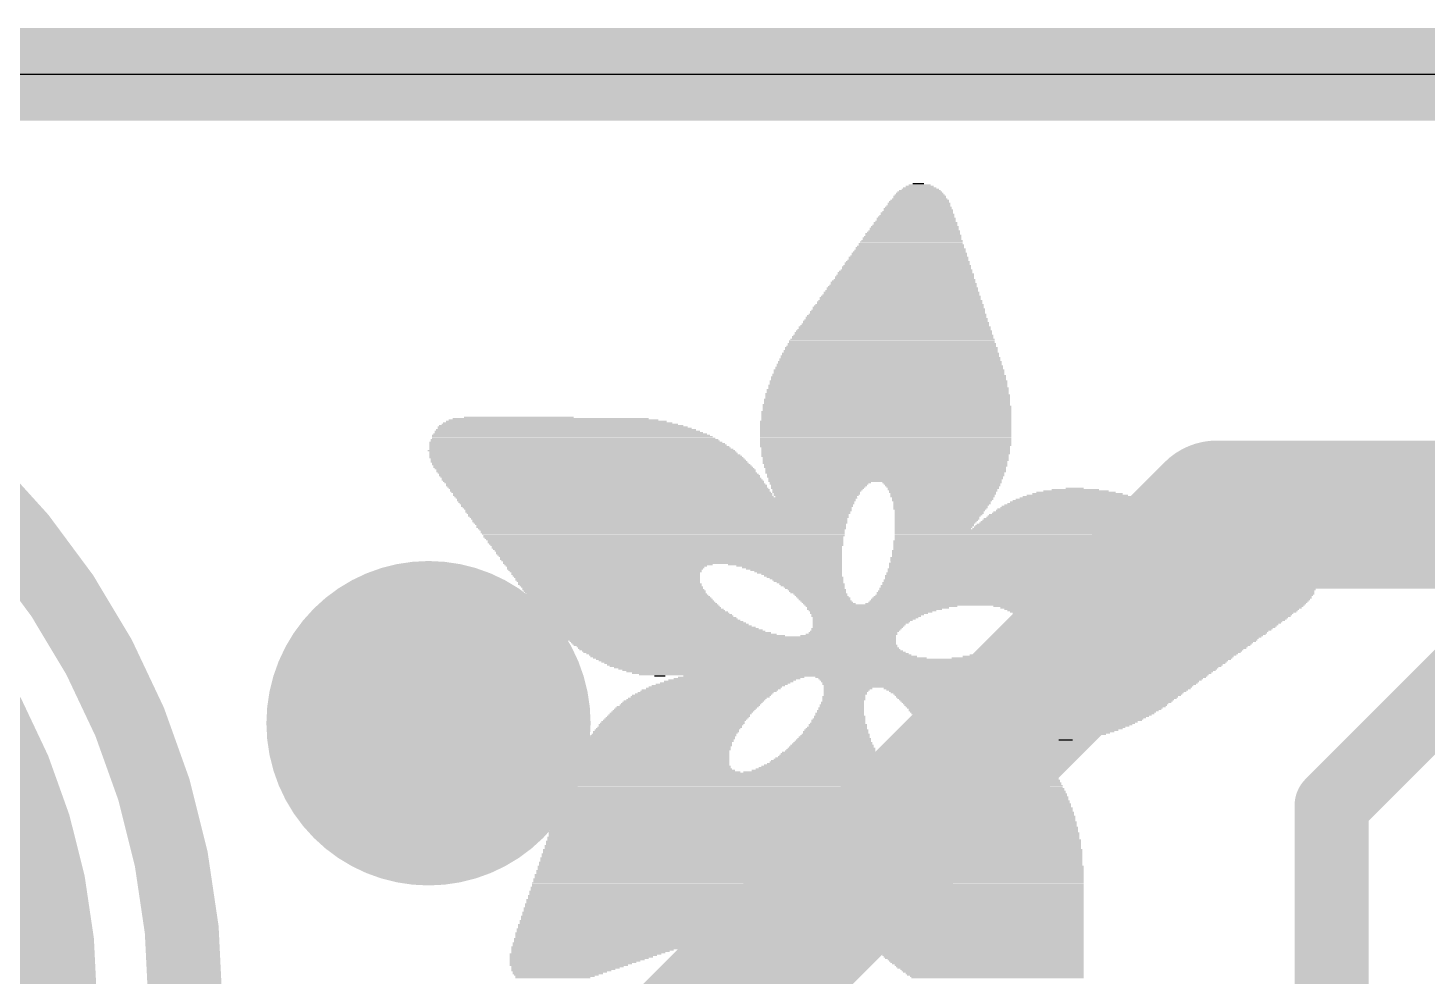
# Model space of a CAD drawing. Extents: x -0.1 to 25.5, y -0.1 to 17.9.
# Drawn here: x 4.109 to 7.948, y 15.307 to 17.907 of the extents above; entities that cross this region are included whole.
import ezdxf

# ---------------------------------------------------------------- set-up
doc = ezdxf.new("R2010")
doc.units = 0
for name, color, linetype in [('1', 12, 'CONTINUOUS'), ('16', 5, 'CONTINUOUS'), ('17', 110, 'CONTINUOUS'), ('18', 110, 'CONTINUOUS'), ('20', 53, 'CONTINUOUS'), ('21', 40, 'CONTINUOUS')]:
    doc.layers.add(name, color=color, linetype=linetype)

# ---------------------------------------------------------------- blocks, each defined once
blk = doc.blocks.new('ROUNDP')
at = {"const_width": 0.5}
blk.add_lwpolyline([(0, -0.25, 1), (0, 0.25, 1), (0, -0.25)], format="xyb", dxfattribs=at)
blk = doc.blocks.new('RECT')
blk.add_solid([(-0.5, -0.5), (0.5, -0.5), (-0.5, 0.5), (0.5, 0.5)])
blk = doc.blocks.new('ROUNDV')
at = {"const_width": 0.5}
blk.add_lwpolyline([(0, -0.25, 1), (0, 0.25, 1), (0, -0.25)], format="xyb", dxfattribs=at)

msp = doc.modelspace()

# ---------------------------------------------------------------- linework, layer by layer
at = {"layer": '1'}
for points, const_width in [([(0, 17.78), (25.4, 17.78)], 0.254), ([(7.6835, 15.777), (8.7976, 16.891)], 0.2032), ([(7.6835, 14.4145), (7.6835, 15.777)], 0.2032)]:
    msp.add_lwpolyline(points, dxfattribs=dict(at, const_width=const_width))
at = {"layer": '1', "const_width": 0.1016}
for points in [[(7.7343, 15.777, 1), (7.6327, 15.777)], [(7.6476, 15.8129, 1), (7.7194, 15.741)]]:
    msp.add_lwpolyline(points, format="xyb", dxfattribs=at)
at = {"layer": '16'}
for points, const_width in [([(0, 17.78), (25.4, 17.78)], 0.254), ([(5.588, 14.7924), (7.3691, 16.5735)], 0.4064), ([(7.3691, 16.5735), (17.0636, 16.5735)], 0.4064)]:
    msp.add_lwpolyline(points, dxfattribs=dict(at, const_width=const_width))
at = {"layer": '16', "const_width": 0.2032}
for points in [[(7.3691, 16.6751, 1), (7.3691, 16.4719)], [(7.441, 16.5017, 1), (7.2973, 16.6453)]]:
    msp.add_lwpolyline(points, format="xyb", dxfattribs=at)
at = {"layer": '20'}
msp.add_line((22.86, 17.78), (2.54, 17.78), dxfattribs=at)
at = {"layer": '21', "const_width": 0.2032}
msp.add_lwpolyline([(2.54, 13.24, 1), (2.54, 17.24, 1), (2.54, 13.24)], format="xyb", dxfattribs=at)

# ---------------------------------------------------------------- block references
at = {"layer": '17', "xscale": 3.516, "yscale": 3.516}
msp.add_blockref('ROUNDP', (2.54, 15.24), dxfattribs=at)
msp.add_blockref('ROUNDP', (2.54, 15.24), dxfattribs=at)
at = {"layer": '18', "xscale": 0.889, "yscale": 0.889}
msp.add_blockref('ROUNDV', (5.207, 16.002), dxfattribs=at)
msp.add_blockref('ROUNDV', (5.207, 16.002), dxfattribs=at)
at = {"layer": '21'}
for p, xscale, yscale in [((6.5539, 17.4688), 0.0915, 0.0039), ((6.5538, 17.4727), 0.0762, 0.0038), ((6.5539, 17.4765), 0.0609, 0.0038), ((6.5501, 17.4803), 0.0305, 0.0038), ((6.552, 17.4269), 0.1715, 0.0038), ((6.5519, 17.4307), 0.1638, 0.0039), ((6.5538, 17.4346), 0.16, 0.0038), ((6.5538, 17.4384), 0.1524, 0.0038), ((6.5538, 17.446), 0.1448, 0.0038), ((6.5538, 17.4422), 0.1448, 0.0038), ((6.5539, 17.4498), 0.1371, 0.0038), ((6.5539, 17.4536), 0.1295, 0.0038), ((6.5539, 17.4574), 0.1219, 0.0038), ((6.5539, 17.4612), 0.1143, 0.0038), ((6.5558, 17.465), 0.1029, 0.0038), ((6.5443, 17.3888), 0.2096, 0.0038), ((6.5462, 17.3926), 0.2058, 0.0039), ((6.5463, 17.4003), 0.1981, 0.0038), ((6.5482, 17.3965), 0.2019, 0.0038), ((6.5482, 17.4041), 0.1943, 0.0038), ((6.5482, 17.4117), 0.1867, 0.0038), ((6.5501, 17.4079), 0.1905, 0.0038), ((6.5501, 17.4155), 0.1829, 0.0038), ((6.5501, 17.4193), 0.1753, 0.0038), ((6.552, 17.4231), 0.1715, 0.0038), ((6.5386, 17.3507), 0.2514, 0.0038), ((6.5386, 17.3584), 0.2438, 0.0038), ((6.5386, 17.3545), 0.2438, 0.0039), ((6.5405, 17.3622), 0.24, 0.0038), ((6.5405, 17.366), 0.2324, 0.0038), ((6.5424, 17.3736), 0.2286, 0.0038), ((6.5424, 17.3698), 0.2286, 0.0038), ((6.5424, 17.3774), 0.221, 0.0038), ((6.5443, 17.385), 0.2172, 0.0038), ((6.5443, 17.3812), 0.2172, 0.0038), ((6.5291, 17.3164), 0.2857, 0.0039), ((6.531, 17.3126), 0.2896, 0.0038), ((6.531, 17.3203), 0.2819, 0.0038), ((6.5329, 17.3241), 0.2781, 0.0038), ((6.5329, 17.3317), 0.2705, 0.0038), ((6.5329, 17.3279), 0.2705, 0.0038), ((6.5348, 17.3355), 0.2667, 0.0038), ((6.5348, 17.3431), 0.2591, 0.0038), ((6.5367, 17.3393), 0.2629, 0.0038), ((6.5367, 17.3469), 0.2552, 0.0038), ((6.5234, 17.2783), 0.3277, 0.0039), ((6.5234, 17.2745), 0.3277, 0.0038), ((6.5234, 17.2822), 0.3201, 0.0038), ((6.5253, 17.2898), 0.3163, 0.0038), ((6.5253, 17.286), 0.3163, 0.0038), ((6.5253, 17.2936), 0.3086, 0.0038), ((6.5272, 17.2974), 0.3048, 0.0038), ((6.5272, 17.305), 0.2972, 0.0038), ((6.5291, 17.3012), 0.301, 0.0038), ((6.5291, 17.3088), 0.2934, 0.0038), ((6.5138, 17.2364), 0.3696, 0.0038), ((6.5158, 17.2402), 0.3657, 0.0039), ((6.5177, 17.2441), 0.3619, 0.0038), ((6.5177, 17.2517), 0.3543, 0.0038), ((6.5177, 17.2479), 0.3543, 0.0038), ((6.5196, 17.2555), 0.3505, 0.0038), ((6.5196, 17.2631), 0.3429, 0.0038), ((6.5196, 17.2593), 0.3429, 0.0038), ((6.5215, 17.2669), 0.3391, 0.0038), ((6.5215, 17.2707), 0.3315, 0.0038), ((6.5062, 17.1983), 0.4076, 0.0038), ((6.5081, 17.2021), 0.4038, 0.0039), ((6.5081, 17.2098), 0.3962, 0.0038), ((6.51, 17.206), 0.4, 0.0038), ((6.51, 17.2136), 0.3924, 0.0038), ((6.5119, 17.2174), 0.3886, 0.0038), ((6.5119, 17.225), 0.381, 0.0038), ((6.5119, 17.2212), 0.381, 0.0038), ((6.5138, 17.2288), 0.3772, 0.0038), ((6.5157, 17.2326), 0.3734, 0.0038), ((6.5005, 17.1602), 0.4496, 0.0038), ((6.5005, 17.1679), 0.442, 0.0038), ((6.5005, 17.164), 0.442, 0.0039), ((6.5024, 17.1717), 0.4382, 0.0038), ((6.5024, 17.1755), 0.4306, 0.0038), ((6.5043, 17.1831), 0.4268, 0.0038), ((6.5043, 17.1793), 0.4268, 0.0038), ((6.5044, 17.1869), 0.4191, 0.0038), ((6.5063, 17.1945), 0.4153, 0.0038), ((6.5063, 17.1907), 0.4153, 0.0038), ((6.4929, 17.1221), 0.4877, 0.0038), ((6.4929, 17.1298), 0.4801, 0.0038), ((6.4929, 17.1259), 0.4801, 0.0039), ((6.4948, 17.1336), 0.4762, 0.0038), ((6.4948, 17.1412), 0.4686, 0.0038), ((6.4967, 17.1374), 0.4724, 0.0038), ((6.4967, 17.145), 0.4648, 0.0038), ((6.4986, 17.1488), 0.461, 0.0038), ((6.4986, 17.1564), 0.4534, 0.0038), ((6.4986, 17.1526), 0.4534, 0.0038), ((6.4853, 17.0878), 0.5257, 0.0039), ((6.4853, 17.084), 0.5257, 0.0038), ((6.4853, 17.0917), 0.5181, 0.0038), ((6.4872, 17.0955), 0.5143, 0.0038), ((6.4872, 17.1031), 0.5067, 0.0038), ((6.4891, 17.0993), 0.5105, 0.0038), ((6.4891, 17.1069), 0.5029, 0.0038), ((6.4891, 17.1145), 0.4953, 0.0038), ((6.491, 17.1107), 0.4991, 0.0038), ((6.491, 17.1183), 0.4915, 0.0038), ((6.4777, 17.0497), 0.5639, 0.0039), ((6.4777, 17.0459), 0.5639, 0.0038), ((6.4796, 17.0536), 0.5601, 0.0038), ((6.4796, 17.0612), 0.5525, 0.0038), ((6.4796, 17.0574), 0.5525, 0.0038), ((6.4815, 17.065), 0.5487, 0.0038), ((6.4815, 17.0726), 0.5411, 0.0038), ((6.4815, 17.0688), 0.5411, 0.0038), ((6.4834, 17.0764), 0.5373, 0.0038), ((6.4834, 17.0802), 0.5295, 0.0038), ((6.4719, 17.0078), 0.5982, 0.0038), ((6.4738, 17.0155), 0.5944, 0.0038), ((6.4738, 17.0116), 0.5944, 0.0039), ((6.4739, 17.0231), 0.5867, 0.0038), ((6.4739, 17.0193), 0.5867, 0.0038), ((6.4758, 17.0307), 0.5829, 0.0038), ((6.4758, 17.0269), 0.5829, 0.0038), ((6.4758, 17.0345), 0.5753, 0.0038), ((6.4777, 17.0421), 0.5715, 0.0038), ((6.4777, 17.0383), 0.5715, 0.0038), ((6.47, 16.9697), 0.6324, 0.0038), ((6.47, 16.9774), 0.6248, 0.0038), ((6.47, 16.9735), 0.6248, 0.0039), ((6.47, 16.985), 0.6172, 0.0038), ((6.4719, 16.9812), 0.621, 0.0038), ((6.4719, 16.9926), 0.6134, 0.0038), ((6.4719, 16.9888), 0.6134, 0.0038), ((6.4719, 17.0002), 0.6058, 0.0038), ((6.4719, 16.9964), 0.6058, 0.0038), ((6.4738, 17.004), 0.602, 0.0038), ((6.4662, 16.9278), 0.6554, 0.0038), ((6.4682, 16.9393), 0.6515, 0.0038), ((6.4682, 16.9354), 0.6515, 0.0039), ((6.4682, 16.9316), 0.6515, 0.0038), ((6.4682, 16.9507), 0.6439, 0.0038), ((6.4682, 16.9469), 0.6439, 0.0038), ((6.4682, 16.9431), 0.6439, 0.0038), ((6.4681, 16.9583), 0.6362, 0.0038), ((6.4701, 16.9545), 0.6401, 0.0038), ((6.47, 16.9659), 0.6324, 0.0038), ((6.47, 16.9621), 0.6324, 0.0038), ((6.4643, 16.8897), 0.6744, 0.0038), ((6.4643, 16.905), 0.6668, 0.0038), ((6.4662, 16.9012), 0.6706, 0.0038), ((6.4662, 16.8973), 0.6706, 0.0039), ((6.4662, 16.8935), 0.6706, 0.0038), ((6.4662, 16.9164), 0.663, 0.0038), ((6.4662, 16.9126), 0.663, 0.0038), ((6.4662, 16.9088), 0.663, 0.0038), ((6.4662, 16.924), 0.6554, 0.0038), ((6.4681, 16.9202), 0.6592, 0.0038), ((6.4624, 16.8554), 0.6858, 0.0038), ((6.4624, 16.8516), 0.6858, 0.0038), ((6.4624, 16.8745), 0.6782, 0.0038), ((6.4643, 16.8707), 0.682, 0.0038), ((6.4643, 16.8669), 0.682, 0.0038), ((6.4643, 16.8631), 0.682, 0.0038), ((6.4643, 16.8592), 0.682, 0.0039), ((6.4643, 16.8859), 0.6744, 0.0038), ((6.4643, 16.8821), 0.6744, 0.0038), ((6.4643, 16.8783), 0.6744, 0.0038), ((5.5747, 16.8135), 0.6858, 0.0038), ((5.5709, 16.8173), 0.6705, 0.0038), ((5.5671, 16.8211), 0.6477, 0.0039), ((5.5614, 16.825), 0.6287, 0.0038), ((5.5575, 16.8288), 0.6058, 0.0038), ((5.5499, 16.8326), 0.5754, 0.0038), ((5.5423, 16.8364), 0.5372, 0.0038), ((5.4546, 16.8402), 0.3009, 0.0038), ((6.4605, 16.8288), 0.6896, 0.0038), ((6.4605, 16.825), 0.6896, 0.0038), ((6.4605, 16.8211), 0.6896, 0.0039), ((6.4605, 16.8173), 0.6896, 0.0038), ((6.4605, 16.8135), 0.6896, 0.0038), ((6.4624, 16.8478), 0.6858, 0.0038), ((6.4624, 16.844), 0.6858, 0.0038), ((6.4624, 16.8402), 0.6858, 0.0038), ((6.4624, 16.8364), 0.6858, 0.0038), ((6.4624, 16.8326), 0.6858, 0.0038), ((5.6071, 16.7792), 0.7887, 0.0038), ((5.609, 16.7754), 0.7925, 0.0038), ((5.5975, 16.7907), 0.762, 0.0038), ((5.6013, 16.7869), 0.7696, 0.0038), ((5.6052, 16.783), 0.7773, 0.0039), ((5.5956, 16.7945), 0.7506, 0.0038), ((5.588, 16.8021), 0.7278, 0.0038), ((5.5918, 16.7983), 0.7354, 0.0038), ((5.5842, 16.8059), 0.7124, 0.0038), ((5.5804, 16.8097), 0.6972, 0.0038), ((6.4605, 16.8097), 0.6896, 0.0038), ((6.4605, 16.8059), 0.6896, 0.0038), ((6.4605, 16.8021), 0.6896, 0.0038), ((6.4605, 16.7983), 0.6896, 0.0038), ((6.4605, 16.7945), 0.6896, 0.0038), ((6.4605, 16.7907), 0.6896, 0.0038), ((6.4605, 16.7869), 0.6896, 0.0038), ((6.4605, 16.783), 0.6896, 0.0039), ((6.4605, 16.7792), 0.6896, 0.0038), ((6.4605, 16.7754), 0.6896, 0.0038), ((5.6261, 16.7488), 0.842, 0.0038), ((5.6109, 16.7716), 0.8039, 0.0038), ((5.6147, 16.7678), 0.8115, 0.0038), ((5.6166, 16.764), 0.8153, 0.0038), ((5.6204, 16.7602), 0.823, 0.0038), ((5.6223, 16.7564), 0.8268, 0.0038), ((5.6261, 16.7526), 0.8344, 0.0038), ((5.6299, 16.7449), 0.842, 0.0039), ((5.6318, 16.7411), 0.8458, 0.0038), ((5.6356, 16.7373), 0.8534, 0.0038), ((6.4605, 16.7716), 0.6896, 0.0038), ((6.4605, 16.7678), 0.6896, 0.0038), ((6.4605, 16.764), 0.6896, 0.0038), ((6.4586, 16.7602), 0.6858, 0.0038), ((6.4605, 16.7564), 0.682, 0.0038), ((6.4605, 16.7526), 0.682, 0.0038), ((6.4605, 16.7488), 0.682, 0.0038), ((6.4605, 16.7449), 0.682, 0.0039), ((6.4605, 16.7411), 0.682, 0.0038), ((6.4586, 16.7373), 0.6782, 0.0038), ((5.6376, 16.7335), 0.8573, 0.0038), ((5.6395, 16.7297), 0.8611, 0.0038), ((5.6433, 16.7259), 0.8611, 0.0038), ((5.6452, 16.7221), 0.8649, 0.0038), ((5.6471, 16.7183), 0.8687, 0.0038), ((5.6509, 16.7145), 0.8687, 0.0038), ((5.6528, 16.7107), 0.8725, 0.0038), ((5.6566, 16.7068), 0.8725, 0.0039), ((5.6585, 16.703), 0.8763, 0.0038), ((5.6623, 16.6992), 0.8763, 0.0038), ((6.4586, 16.7335), 0.6782, 0.0038), ((6.4605, 16.7297), 0.6744, 0.0038), ((6.4605, 16.7259), 0.6744, 0.0038), ((6.4605, 16.7221), 0.6744, 0.0038), ((6.4586, 16.7183), 0.6706, 0.0038), ((6.4586, 16.7145), 0.6706, 0.0038), ((6.4605, 16.7107), 0.6668, 0.0038), ((6.4605, 16.7068), 0.6668, 0.0039), ((6.4586, 16.703), 0.663, 0.0038), ((6.4605, 16.6992), 0.6592, 0.0038), ((5.6662, 16.6954), 0.8763, 0.0038), ((5.6662, 16.6916), 0.8763, 0.0038), ((5.67, 16.6878), 0.8763, 0.0038), ((5.6738, 16.684), 0.8763, 0.0038), ((5.6757, 16.6802), 0.8801, 0.0038), ((5.6776, 16.6764), 0.8763, 0.0038), ((5.6814, 16.6726), 0.8763, 0.0038), ((5.6833, 16.6687), 0.8801, 0.0039), ((5.6871, 16.6649), 0.8801, 0.0038), ((5.689, 16.6611), 0.8763, 0.0038), ((6.4605, 16.6954), 0.6592, 0.0038), ((6.4605, 16.6916), 0.6592, 0.0038), ((6.4586, 16.6878), 0.6553, 0.0038), ((6.4605, 16.684), 0.6515, 0.0038), ((6.4605, 16.6802), 0.6515, 0.0038), ((6.4586, 16.6764), 0.6477, 0.0038), ((6.4605, 16.6726), 0.6439, 0.0038), ((6.4586, 16.6687), 0.6401, 0.0039), ((6.4586, 16.6649), 0.6401, 0.0038), ((6.2815, 16.6611), 0.2781, 0.0038), ((6.6148, 16.6611), 0.3276, 0.0038), ((5.6928, 16.6573), 0.8763, 0.0038), ((5.6947, 16.6535), 0.8801, 0.0038), ((5.6966, 16.6497), 0.8763, 0.0038), ((5.7004, 16.6459), 0.8763, 0.0038), ((5.7043, 16.6421), 0.8763, 0.0038), ((5.7043, 16.6383), 0.8763, 0.0038), ((5.7081, 16.6345), 0.8763, 0.0038), ((5.7119, 16.6306), 0.8763, 0.0039), ((5.7119, 16.6268), 0.8763, 0.0038), ((5.7157, 16.623), 0.8763, 0.0038), ((6.2777, 16.6573), 0.2705, 0.0038), ((6.2757, 16.6497), 0.259, 0.0038), ((6.2738, 16.6459), 0.2552, 0.0038), ((6.2777, 16.6535), 0.2629, 0.0038), ((6.2738, 16.6421), 0.2476, 0.0038), ((6.2719, 16.6383), 0.2438, 0.0038), ((6.27, 16.6345), 0.24, 0.0038), ((6.2719, 16.6306), 0.2362, 0.0039), ((6.27, 16.6268), 0.2324, 0.0038), ((6.27, 16.623), 0.2248, 0.0038), ((6.6148, 16.6573), 0.32, 0.0038), ((6.6167, 16.6535), 0.3162, 0.0038), ((6.6167, 16.6497), 0.3086, 0.0038), ((6.6186, 16.6459), 0.3048, 0.0038), ((6.6167, 16.6421), 0.301, 0.0038), ((6.6186, 16.6383), 0.2972, 0.0038), ((6.6167, 16.6345), 0.2934, 0.0038), ((6.6186, 16.6306), 0.2896, 0.0039), ((6.6167, 16.6268), 0.2858, 0.0038), ((6.6167, 16.623), 0.2858, 0.0038), ((6.9863, 16.623), 0.301, 0.0038), ((6.9863, 16.6268), 0.2781, 0.0038), ((6.9863, 16.6306), 0.2477, 0.0039), ((6.9825, 16.6345), 0.2171, 0.0038), ((6.9825, 16.6383), 0.1791, 0.0038), ((6.9806, 16.6421), 0.1295, 0.0038), ((6.9787, 16.6459), 0.0495, 0.0038), ((5.8319, 16.6192), 1.1011, 0.0038), ((5.8319, 16.6154), 1.0935, 0.0038), ((5.8319, 16.6116), 1.0935, 0.0038), ((5.8319, 16.6078), 1.0859, 0.0038), ((5.8338, 16.604), 1.0821, 0.0038), ((5.8338, 16.6002), 1.0745, 0.0038), ((5.8338, 16.5964), 1.0745, 0.0038), ((5.8337, 16.5925), 1.0668, 0.0039), ((5.8357, 16.5887), 1.0629, 0.0038), ((5.8376, 16.5849), 1.0591, 0.0038), ((6.6167, 16.6192), 0.2782, 0.0038), ((6.6167, 16.6154), 0.2782, 0.0038), ((6.6148, 16.6116), 0.2744, 0.0038), ((6.6147, 16.6078), 0.2667, 0.0038), ((6.6147, 16.604), 0.2667, 0.0038), ((6.6128, 16.6002), 0.2629, 0.0038), ((6.6109, 16.5964), 0.2591, 0.0038), ((6.6109, 16.5925), 0.2591, 0.0039), ((6.6091, 16.5887), 0.2553, 0.0038), ((6.6091, 16.5849), 0.2476, 0.0038), ((7.0091, 16.5849), 0.4915, 0.0038), ((7.0053, 16.5887), 0.4762, 0.0038), ((7.0034, 16.5925), 0.4572, 0.0039), ((6.9996, 16.5964), 0.442, 0.0038), ((6.9977, 16.6002), 0.423, 0.0038), ((6.9958, 16.604), 0.4038, 0.0038), ((6.9939, 16.6078), 0.3848, 0.0038), ((6.9901, 16.6116), 0.362, 0.0038), ((6.9882, 16.6154), 0.3429, 0.0038), ((6.9882, 16.6192), 0.32, 0.0038), ((5.8357, 16.5811), 1.0553, 0.0038), ((5.8376, 16.5773), 1.0515, 0.0038), ((5.8376, 16.5735), 1.0439, 0.0038), ((5.8376, 16.5697), 1.0439, 0.0038), ((5.8395, 16.5659), 1.0401, 0.0038), ((5.8395, 16.5621), 1.0325, 0.0038), ((5.8414, 16.5583), 1.0287, 0.0038), ((5.8414, 16.5544), 1.0287, 0.0039), ((5.8433, 16.5506), 1.0249, 0.0038), ((5.8433, 16.5468), 1.0173, 0.0038), ((6.6072, 16.5811), 0.2438, 0.0038), ((6.6072, 16.5773), 0.2438, 0.0038), ((6.6053, 16.5735), 0.24, 0.0038), ((6.6034, 16.5697), 0.2362, 0.0038), ((6.6015, 16.5659), 0.2324, 0.0038), ((6.6015, 16.5621), 0.2324, 0.0038), ((6.5996, 16.5583), 0.2286, 0.0038), ((6.5977, 16.5544), 0.2247, 0.0039), ((6.5958, 16.5506), 0.2209, 0.0038), ((6.5939, 16.5468), 0.2171, 0.0038), ((7.0434, 16.5468), 0.6668, 0.0038), ((7.0415, 16.5506), 0.6477, 0.0038), ((7.0358, 16.5544), 0.6286, 0.0039), ((7.032, 16.5583), 0.6134, 0.0038), ((7.0282, 16.5621), 0.5982, 0.0038), ((7.0263, 16.5659), 0.5791, 0.0038), ((7.0225, 16.5697), 0.5639, 0.0038), ((7.0187, 16.5735), 0.5487, 0.0038), ((7.0168, 16.5773), 0.5295, 0.0038), ((7.0111, 16.5811), 0.5105, 0.0038), ((5.8452, 16.543), 1.0135, 0.0038), ((5.8452, 16.5392), 1.0135, 0.0038), ((5.8471, 16.5354), 1.0096, 0.0038), ((5.8471, 16.5316), 1.002, 0.0038), ((5.849, 16.5278), 0.9982, 0.0038), ((5.849, 16.524), 0.9982, 0.0038), ((5.8509, 16.5202), 0.9944, 0.0038), ((5.8528, 16.5163), 0.9906, 0.0039), ((5.8509, 16.5125), 0.9868, 0.0038), ((5.8528, 16.5087), 0.983, 0.0038), ((6.9672, 16.524), 0.9639, 0.0038), ((6.9729, 16.5202), 0.9753, 0.0038), ((6.5939, 16.543), 0.2171, 0.0038), ((6.592, 16.5392), 0.2133, 0.0038), ((6.5901, 16.5354), 0.2095, 0.0038), ((6.9539, 16.5316), 0.9372, 0.0038), ((6.9596, 16.5278), 0.9486, 0.0038), ((6.9787, 16.5163), 0.9867, 0.0039), ((6.9844, 16.5125), 0.9982, 0.0038), ((6.9901, 16.5087), 1.0096, 0.0038), ((7.0549, 16.5354), 0.7125, 0.0038), ((7.0511, 16.5392), 0.6973, 0.0038), ((7.0472, 16.543), 0.682, 0.0038), ((5.8547, 16.5049), 0.9792, 0.0038), ((5.8566, 16.5011), 0.9754, 0.0038), ((5.8566, 16.4973), 0.9754, 0.0038), ((5.8585, 16.4935), 0.9716, 0.0038), ((5.8604, 16.4897), 0.9678, 0.0038), ((5.8605, 16.4859), 0.9601, 0.0038), ((5.8605, 16.4821), 0.9601, 0.0038), ((5.8624, 16.4782), 0.9563, 0.0039), ((5.8643, 16.4744), 0.9525, 0.0038), ((5.8662, 16.4706), 0.9487, 0.0038), ((7.0358, 16.4744), 1.1164, 0.0038), ((7.0396, 16.4706), 1.124, 0.0038), ((6.9996, 16.5011), 1.0364, 0.0038), ((7.0053, 16.4973), 1.0478, 0.0038), ((7.0129, 16.4935), 1.063, 0.0038), ((7.0187, 16.4897), 1.0745, 0.0038), ((7.0244, 16.4859), 1.0859, 0.0038), ((7.0282, 16.4821), 1.0935, 0.0038), ((7.0339, 16.4782), 1.1049, 0.0039), ((6.9958, 16.5049), 1.021, 0.0038), ((5.8662, 16.4668), 0.9487, 0.0038), ((5.8681, 16.463), 0.9449, 0.0038), ((5.87, 16.4592), 0.9411, 0.0038), ((5.8719, 16.4554), 0.9373, 0.0038), ((5.8719, 16.4516), 0.9373, 0.0038), ((5.8738, 16.4478), 0.9335, 0.0038), ((5.8757, 16.444), 0.9297, 0.0038), ((5.8757, 16.4401), 0.9297, 0.0039), ((5.7004, 16.4363), 0.5715, 0.0038), ((5.6947, 16.4325), 0.5524, 0.0038), ((5.6928, 16.4287), 0.541, 0.0038), ((6.1843, 16.4363), 0.3124, 0.0038), ((6.1957, 16.4325), 0.2896, 0.0038), ((6.2034, 16.4287), 0.2743, 0.0038), ((7.0511, 16.4401), 1.1621, 0.0039), ((7.0511, 16.4363), 1.1621, 0.0038), ((7.053, 16.4325), 1.1659, 0.0038), ((7.053, 16.4287), 1.1659, 0.0038), ((7.0472, 16.4554), 1.1468, 0.0038), ((7.0491, 16.4516), 1.1506, 0.0038), ((7.0491, 16.4478), 1.1506, 0.0038), ((7.0511, 16.444), 1.1545, 0.0038), ((7.0415, 16.4668), 1.1278, 0.0038), ((7.0453, 16.463), 1.1354, 0.0038), ((7.0472, 16.4592), 1.1392, 0.0038), ((5.6909, 16.4249), 0.5372, 0.0038), ((5.6909, 16.4211), 0.5296, 0.0038), ((5.6928, 16.4173), 0.5258, 0.0038), ((5.6928, 16.4135), 0.5182, 0.0038), ((5.6928, 16.4097), 0.5182, 0.0038), ((5.6947, 16.4059), 0.5144, 0.0038), ((5.6966, 16.402), 0.5106, 0.0039), ((5.6985, 16.3982), 0.5068, 0.0038), ((5.6985, 16.3944), 0.5068, 0.0038), ((5.7004, 16.3906), 0.503, 0.0038), ((6.2091, 16.4249), 0.2629, 0.0038), ((6.2148, 16.4211), 0.2515, 0.0038), ((6.2205, 16.4173), 0.2401, 0.0038), ((6.2243, 16.4135), 0.2324, 0.0038), ((6.23, 16.4097), 0.221, 0.0038), ((6.2338, 16.4059), 0.2134, 0.0038), ((6.2395, 16.402), 0.2096, 0.0039), ((6.2434, 16.3982), 0.2019, 0.0038), ((6.2472, 16.3944), 0.1943, 0.0038), ((6.2491, 16.3906), 0.1905, 0.0038), ((7.0492, 16.3944), 1.1887, 0.0038), ((7.0492, 16.3906), 1.1887, 0.0038), ((7.0492, 16.4059), 1.1811, 0.0038), ((7.0492, 16.402), 1.1811, 0.0039), ((7.0511, 16.3982), 1.1849, 0.0038), ((7.0511, 16.4135), 1.1773, 0.0038), ((7.0511, 16.4097), 1.1773, 0.0038), ((7.0511, 16.4249), 1.1697, 0.0038), ((7.053, 16.4211), 1.1735, 0.0038), ((7.053, 16.4173), 1.1735, 0.0038), ((5.7023, 16.3868), 0.4992, 0.0038), ((5.7042, 16.383), 0.503, 0.0038), ((5.7062, 16.3792), 0.4991, 0.0038), ((5.71, 16.3754), 0.4991, 0.0038), ((5.7119, 16.3716), 0.4953, 0.0038), ((5.7138, 16.3678), 0.4991, 0.0038), ((5.7176, 16.3639), 0.4991, 0.0039), ((5.7195, 16.3601), 0.4953, 0.0038), ((5.7233, 16.3563), 0.4953, 0.0038), ((5.7252, 16.3525), 0.4991, 0.0038), ((6.2529, 16.3868), 0.1829, 0.0038), ((6.2586, 16.383), 0.1791, 0.0038), ((6.2605, 16.3792), 0.1753, 0.0038), ((6.2643, 16.3754), 0.1676, 0.0038), ((6.2662, 16.3716), 0.1638, 0.0038), ((6.2719, 16.3678), 0.16, 0.0038), ((6.2738, 16.3639), 0.1562, 0.0039), ((6.2757, 16.3601), 0.1524, 0.0038), ((6.2814, 16.3563), 0.1486, 0.0038), ((6.2833, 16.3525), 0.1448, 0.0038), ((7.032, 16.3525), 1.2002, 0.0038), ((7.0358, 16.3601), 1.2002, 0.0038), ((7.0358, 16.3563), 1.2002, 0.0038), ((7.0377, 16.3639), 1.1964, 0.0039), ((7.0415, 16.3716), 1.1964, 0.0038), ((7.0415, 16.3678), 1.1964, 0.0038), ((7.0434, 16.3792), 1.1925, 0.0038), ((7.0434, 16.3754), 1.1925, 0.0038), ((7.0473, 16.3868), 1.1925, 0.0038), ((7.0473, 16.383), 1.1925, 0.0038), ((5.729, 16.3487), 0.4991, 0.0038), ((5.7328, 16.3449), 0.4991, 0.0038), ((5.7366, 16.3411), 0.4991, 0.0038), ((5.7385, 16.3373), 0.503, 0.0038), ((5.7423, 16.3335), 0.503, 0.0038), ((5.7462, 16.3297), 0.5029, 0.0038), ((5.7481, 16.3258), 0.5067, 0.0039), ((5.7519, 16.322), 0.5067, 0.0038), ((5.7557, 16.3182), 0.5067, 0.0038), ((5.7614, 16.3144), 0.5105, 0.0038), ((6.2871, 16.3487), 0.1448, 0.0038), ((6.291, 16.3449), 0.1447, 0.0038), ((6.2929, 16.3411), 0.1409, 0.0038), ((6.2967, 16.3373), 0.1409, 0.0038), ((6.3005, 16.3335), 0.141, 0.0038), ((6.3062, 16.3297), 0.1448, 0.0038), ((6.9234, 16.3258), 1.3716, 0.0039), ((6.4491, 16.322), 0.4153, 0.0038), ((6.4395, 16.3182), 0.3886, 0.0038), ((6.43, 16.3144), 0.3696, 0.0038), ((7.0091, 16.3297), 1.2078, 0.0038), ((7.0149, 16.3335), 1.2039, 0.0038), ((7.0187, 16.3373), 1.2039, 0.0038), ((7.0225, 16.3411), 1.2039, 0.0038), ((7.0263, 16.3449), 1.204, 0.0038), ((7.0282, 16.3487), 1.2002, 0.0038), ((7.1806, 16.322), 0.8496, 0.0038), ((7.1882, 16.3182), 0.8268, 0.0038), ((7.1901, 16.3144), 0.8078, 0.0038), ((5.7652, 16.3106), 0.5105, 0.0038), ((5.769, 16.3068), 0.5182, 0.0038), ((5.7728, 16.303), 0.5182, 0.0038), ((5.7785, 16.2992), 0.522, 0.0038), ((5.7823, 16.2954), 0.522, 0.0038), ((5.788, 16.2916), 0.5258, 0.0038), ((5.7918, 16.2877), 0.5258, 0.0039), ((5.7976, 16.2839), 0.5295, 0.0038), ((5.8033, 16.2801), 0.5334, 0.0038), ((5.809, 16.2763), 0.5372, 0.0038), ((6.4243, 16.3106), 0.3506, 0.0038), ((6.4205, 16.3068), 0.3353, 0.0038), ((6.4148, 16.303), 0.3239, 0.0038), ((6.411, 16.2992), 0.3086, 0.0038), ((6.4072, 16.2954), 0.3009, 0.0038), ((6.4053, 16.2916), 0.2895, 0.0038), ((6.4015, 16.2877), 0.2819, 0.0039), ((6.3977, 16.2839), 0.2743, 0.0038), ((6.3939, 16.2801), 0.2667, 0.0038), ((6.392, 16.2763), 0.2629, 0.0038), ((7.1921, 16.3106), 0.7963, 0.0038), ((7.1939, 16.3068), 0.7848, 0.0038), ((7.1939, 16.303), 0.7696, 0.0038), ((7.1939, 16.2992), 0.762, 0.0038), ((7.1939, 16.2954), 0.7544, 0.0038), ((7.192, 16.2916), 0.743, 0.0038), ((7.192, 16.2877), 0.7354, 0.0039), ((7.1901, 16.2839), 0.7316, 0.0038), ((7.1863, 16.2801), 0.7239, 0.0038), ((7.1844, 16.2763), 0.7201, 0.0038), ((5.8147, 16.2725), 0.541, 0.0038), ((5.8185, 16.2687), 0.5486, 0.0038), ((5.8262, 16.2649), 0.5563, 0.0038), ((5.8319, 16.2611), 0.5601, 0.0038), ((5.8414, 16.2573), 0.5639, 0.0038), ((5.8471, 16.2535), 0.5677, 0.0038), ((5.8566, 16.2496), 0.5792, 0.0039), ((5.8662, 16.2458), 0.5905, 0.0038), ((5.8795, 16.242), 0.6096, 0.0038), ((6.0338, 16.2382), 0.9106, 0.0038), ((6.3577, 16.242), 0.2629, 0.0038), ((6.3672, 16.2458), 0.2515, 0.0038), ((6.371, 16.2496), 0.2439, 0.0039), ((6.3748, 16.2535), 0.2439, 0.0038), ((6.3805, 16.2611), 0.2476, 0.0038), ((6.3786, 16.2573), 0.2438, 0.0038), ((6.3881, 16.2725), 0.2552, 0.0038), ((6.3862, 16.2687), 0.2514, 0.0038), ((6.3843, 16.2649), 0.2476, 0.0038), ((7.1482, 16.2382), 0.6858, 0.0038), ((7.152, 16.242), 0.6858, 0.0038), ((7.1577, 16.2458), 0.6896, 0.0038), ((7.1634, 16.2535), 0.6934, 0.0038), ((7.1615, 16.2496), 0.6896, 0.0039), ((7.1692, 16.2573), 0.6973, 0.0038), ((7.1806, 16.2725), 0.7125, 0.0038), ((7.1787, 16.2687), 0.7087, 0.0038), ((7.1768, 16.2649), 0.7049, 0.0038), ((7.173, 16.2611), 0.6973, 0.0038), ((6.0357, 16.2344), 0.9068, 0.0038), ((6.0376, 16.2306), 0.903, 0.0038), ((6.0414, 16.2268), 0.8954, 0.0038), ((6.0433, 16.223), 0.8916, 0.0038), ((6.0452, 16.2192), 0.8878, 0.0038), ((6.049, 16.2154), 0.8878, 0.0038), ((6.0529, 16.2115), 0.8801, 0.0039), ((6.0567, 16.2077), 0.8801, 0.0038), ((6.0605, 16.2039), 0.8801, 0.0038), ((6.0681, 16.2001), 0.8801, 0.0038), ((7.0854, 16.2001), 0.7049, 0.0038), ((7.093, 16.2039), 0.6973, 0.0038), ((7.1006, 16.2077), 0.6972, 0.0038), ((7.1063, 16.2115), 0.6934, 0.0039), ((7.1158, 16.2154), 0.6896, 0.0038), ((7.1196, 16.2192), 0.6896, 0.0038), ((7.1253, 16.223), 0.6858, 0.0038), ((7.133, 16.2268), 0.6858, 0.0038), ((7.1368, 16.2306), 0.6858, 0.0038), ((7.1425, 16.2344), 0.682, 0.0038), ((6.0738, 16.1963), 0.8839, 0.0038), ((6.0814, 16.1925), 0.884, 0.0038), ((6.0891, 16.1887), 0.8839, 0.0038), ((6.0986, 16.1849), 0.8953, 0.0038), ((6.1157, 16.1811), 0.9144, 0.0038), ((6.5367, 16.1773), 1.7412, 0.0038), ((6.5367, 16.1735), 1.726, 0.0039), ((6.5386, 16.1696), 1.7145, 0.0038), ((6.5405, 16.1658), 1.703, 0.0038), ((6.5405, 16.162), 1.6878, 0.0038), ((7.0263, 16.1811), 0.7696, 0.0038), ((7.0434, 16.1849), 0.743, 0.0038), ((7.0568, 16.1887), 0.7315, 0.0038), ((7.0663, 16.1925), 0.7201, 0.0038), ((7.0777, 16.1963), 0.7124, 0.0038), ((6.5424, 16.1582), 1.6764, 0.0038), ((6.5443, 16.1544), 1.6574, 0.0038), ((6.5482, 16.1506), 1.6421, 0.0038), ((6.552, 16.1468), 1.6269, 0.0038), ((6.5538, 16.143), 1.6078, 0.0038), ((6.5596, 16.1392), 1.5887, 0.0038), ((6.5653, 16.1354), 1.5621, 0.0039), ((5.8414, 16.1315), 0.0305, 0.0038), ((6.0529, 16.1239), 0.3467, 0.0038), ((6.0643, 16.1277), 0.3467, 0.0038), ((6.6243, 16.1315), 1.4364, 0.0038), ((6.8034, 16.1277), 1.0706, 0.0038), ((6.8034, 16.1239), 1.0554, 0.0038), ((5.9671, 16.0858), 0.3734, 0.0038), ((5.9747, 16.0896), 0.3734, 0.0038), ((5.9785, 16.0934), 0.3734, 0.0038), ((5.9881, 16.0973), 0.3695, 0.0039), ((5.9938, 16.1011), 0.3657, 0.0038), ((6.0014, 16.1049), 0.3658, 0.0038), ((6.0109, 16.1087), 0.362, 0.0038), ((6.0205, 16.1125), 0.3581, 0.0038), ((6.03, 16.1163), 0.3543, 0.0038), ((6.0395, 16.1201), 0.3505, 0.0038), ((6.8034, 16.1201), 1.0478, 0.0038), ((6.8014, 16.1163), 1.0363, 0.0038), ((6.8014, 16.1125), 1.0287, 0.0038), ((6.7995, 16.1087), 1.0249, 0.0038), ((6.7976, 16.1049), 1.0135, 0.0038), ((6.7957, 16.1011), 1.0097, 0.0038), ((6.3576, 16.0973), 0.1334, 0.0039), ((6.3538, 16.0934), 0.1258, 0.0038), ((6.3519, 16.0896), 0.122, 0.0038), ((6.35, 16.0858), 0.1182, 0.0038), ((6.8758, 16.0973), 0.842, 0.0039), ((6.8758, 16.0934), 0.8268, 0.0038), ((6.8777, 16.0896), 0.8154, 0.0038), ((6.8758, 16.0858), 0.8039, 0.0038), ((5.9176, 16.0477), 0.3886, 0.0038), ((5.9233, 16.0515), 0.3848, 0.0038), ((5.9271, 16.0553), 0.3848, 0.0038), ((5.9309, 16.0592), 0.3848, 0.0039), ((5.9347, 16.063), 0.3848, 0.0038), ((5.9404, 16.0668), 0.381, 0.0038), ((5.9442, 16.0706), 0.381, 0.0038), ((5.9519, 16.0744), 0.381, 0.0038), ((5.9557, 16.0782), 0.381, 0.0038), ((5.9614, 16.082), 0.3772, 0.0038), ((6.3405, 16.0515), 0.1219, 0.0038), ((6.3405, 16.0477), 0.1219, 0.0038), ((6.3424, 16.0592), 0.1181, 0.0039), ((6.3424, 16.0553), 0.1181, 0.0038), ((6.3462, 16.0744), 0.1181, 0.0038), ((6.3462, 16.0706), 0.1181, 0.0038), ((6.3462, 16.0668), 0.1181, 0.0038), ((6.3443, 16.063), 0.1143, 0.0038), ((6.35, 16.082), 0.1182, 0.0038), ((6.3481, 16.0782), 0.1143, 0.0038), ((6.8777, 16.082), 0.7925, 0.0038), ((6.8777, 16.0782), 0.7848, 0.0038), ((6.8758, 16.0744), 0.7734, 0.0038), ((6.8758, 16.0706), 0.7658, 0.0038), ((6.8739, 16.0668), 0.7544, 0.0038), ((6.8739, 16.063), 0.7468, 0.0038), ((6.8739, 16.0592), 0.7391, 0.0039), ((6.872, 16.0553), 0.7277, 0.0038), ((6.872, 16.0515), 0.7201, 0.0038), ((6.872, 16.0477), 0.7125, 0.0038), ((5.8814, 16.0096), 0.3924, 0.0038), ((5.8852, 16.0134), 0.3924, 0.0038), ((5.889, 16.0172), 0.3924, 0.0038), ((5.8928, 16.0211), 0.3924, 0.0039), ((5.8947, 16.0249), 0.3886, 0.0038), ((5.8985, 16.0287), 0.3886, 0.0038), ((5.9023, 16.0325), 0.3886, 0.0038), ((5.9061, 16.0363), 0.3886, 0.0038), ((5.91, 16.0401), 0.3887, 0.0038), ((5.9138, 16.0439), 0.3887, 0.0038), ((6.331, 16.0096), 0.1485, 0.0038), ((6.3329, 16.0134), 0.1447, 0.0038), ((6.3348, 16.0211), 0.1409, 0.0039), ((6.3348, 16.0172), 0.1409, 0.0038), ((6.3348, 16.0287), 0.1333, 0.0038), ((6.3348, 16.0249), 0.1333, 0.0038), ((6.3367, 16.0363), 0.1295, 0.0038), ((6.3367, 16.0325), 0.1295, 0.0038), ((6.3386, 16.0439), 0.1257, 0.0038), ((6.3386, 16.0401), 0.1257, 0.0038), ((6.87, 16.0439), 0.7011, 0.0038), ((6.8701, 16.0401), 0.6934, 0.0038), ((6.8663, 16.0363), 0.6858, 0.0038), ((6.8643, 16.0325), 0.6743, 0.0038), ((6.8643, 16.0287), 0.6667, 0.0038), ((6.8624, 16.0249), 0.6553, 0.0038), ((6.8586, 16.0211), 0.6477, 0.0039), ((6.8567, 16.0172), 0.6363, 0.0038), ((6.8548, 16.0134), 0.6248, 0.0038), ((6.8529, 16.0096), 0.621, 0.0038), ((5.8528, 15.9715), 0.3962, 0.0038), ((5.8585, 15.9791), 0.4, 0.0038), ((5.8566, 15.9753), 0.3962, 0.0038), ((5.8604, 15.983), 0.3962, 0.0039), ((5.8642, 15.9868), 0.3962, 0.0038), ((5.8681, 15.9906), 0.3963, 0.0038), ((5.8719, 15.9982), 0.3963, 0.0038), ((5.87, 15.9944), 0.3925, 0.0038), ((5.8757, 16.002), 0.3963, 0.0038), ((5.8776, 16.0058), 0.3925, 0.0038), ((6.3234, 15.9715), 0.1867, 0.0038), ((6.3234, 15.9791), 0.1791, 0.0038), ((6.3234, 15.9753), 0.1791, 0.0038), ((6.3253, 15.983), 0.1753, 0.0039), ((6.3253, 15.9868), 0.1677, 0.0038), ((6.3272, 15.9906), 0.1639, 0.0038), ((6.3291, 15.9982), 0.1601, 0.0038), ((6.3291, 15.9944), 0.1601, 0.0038), ((6.329, 16.002), 0.1524, 0.0038), ((6.331, 16.0058), 0.1485, 0.0038), ((6.8491, 16.0058), 0.6058, 0.0038), ((6.8453, 16.002), 0.5982, 0.0038), ((6.8434, 15.9982), 0.5868, 0.0038), ((6.6681, 15.9944), 0.2286, 0.0038), ((6.672, 15.9906), 0.2363, 0.0038), ((6.6795, 15.983), 0.2439, 0.0039), ((6.6758, 15.9868), 0.2363, 0.0038), ((6.6834, 15.9791), 0.2438, 0.0038), ((6.6872, 15.9753), 0.2514, 0.0038), ((6.691, 15.9715), 0.2514, 0.0038), ((6.9577, 15.9944), 0.3429, 0.0038), ((6.9577, 15.9906), 0.32, 0.0038), ((6.9596, 15.9868), 0.301, 0.0038), ((6.9577, 15.983), 0.282, 0.0039), ((6.9577, 15.9791), 0.259, 0.0038), ((6.9577, 15.9753), 0.2362, 0.0038), ((6.9577, 15.9715), 0.2134, 0.0038), ((5.8319, 15.9334), 0.4077, 0.0038), ((5.8319, 15.9296), 0.4077, 0.0038), ((5.8357, 15.941), 0.4077, 0.0038), ((5.8338, 15.9372), 0.4039, 0.0038), ((5.8376, 15.9449), 0.4039, 0.0039), ((5.8414, 15.9525), 0.4039, 0.0038), ((5.8395, 15.9487), 0.4001, 0.0038), ((5.8433, 15.9563), 0.4001, 0.0038), ((5.8471, 15.9639), 0.4, 0.0038), ((5.8471, 15.9601), 0.4, 0.0038), ((5.8509, 15.9677), 0.4, 0.0038), ((6.31, 15.9296), 0.2438, 0.0038), ((6.3119, 15.9334), 0.24, 0.0038), ((6.3119, 15.9372), 0.2324, 0.0038), ((6.3138, 15.941), 0.2286, 0.0038), ((6.3138, 15.9449), 0.221, 0.0039), ((6.3157, 15.9487), 0.2172, 0.0038), ((6.3157, 15.9525), 0.2096, 0.0038), ((6.3176, 15.9563), 0.2058, 0.0038), ((6.3196, 15.9601), 0.2019, 0.0038), ((6.3196, 15.9639), 0.1943, 0.0038), ((6.3215, 15.9677), 0.1905, 0.0038), ((6.6948, 15.9677), 0.259, 0.0038), ((6.6987, 15.9639), 0.2591, 0.0038), ((6.7006, 15.9601), 0.2629, 0.0038), ((6.7063, 15.9563), 0.2667, 0.0038), ((6.7082, 15.9525), 0.2705, 0.0038), ((6.7157, 15.9449), 0.2781, 0.0039), ((6.7176, 15.941), 0.2819, 0.0038), ((6.712, 15.9487), 0.2705, 0.0038), ((6.7214, 15.9372), 0.2819, 0.0038), ((6.7234, 15.9334), 0.2858, 0.0038), ((6.7272, 15.9296), 0.2858, 0.0038), ((6.9577, 15.9677), 0.1828, 0.0038), ((6.9558, 15.9639), 0.1486, 0.0038), ((6.9558, 15.9601), 0.1105, 0.0038), ((6.9539, 15.9563), 0.0381, 0.0038), ((5.8185, 15.8915), 0.4268, 0.0038), ((5.8205, 15.8991), 0.4229, 0.0038), ((5.8205, 15.8953), 0.4229, 0.0038), ((5.8224, 15.9068), 0.4191, 0.0039), ((5.8224, 15.9029), 0.4191, 0.0038), ((5.8243, 15.9144), 0.4153, 0.0038), ((5.8243, 15.9106), 0.4153, 0.0038), ((5.8262, 15.922), 0.4115, 0.0038), ((5.8262, 15.9182), 0.4115, 0.0038), ((5.8281, 15.9258), 0.4077, 0.0038), ((6.2929, 15.8915), 0.3163, 0.0038), ((6.2967, 15.8953), 0.3086, 0.0038), ((6.2967, 15.8991), 0.301, 0.0038), ((6.3005, 15.9029), 0.2934, 0.0038), ((6.3005, 15.9068), 0.2857, 0.0039), ((6.3024, 15.9106), 0.2743, 0.0038), ((6.3043, 15.9144), 0.2705, 0.0038), ((6.3043, 15.9182), 0.2629, 0.0038), ((6.3062, 15.922), 0.2591, 0.0038), ((6.3081, 15.9258), 0.2476, 0.0038), ((6.7291, 15.9258), 0.2896, 0.0038), ((6.731, 15.922), 0.2934, 0.0038), ((6.7348, 15.9182), 0.2934, 0.0038), ((6.7367, 15.9144), 0.2972, 0.0038), ((6.7386, 15.9106), 0.301, 0.0038), ((6.7424, 15.9068), 0.301, 0.0039), ((6.7443, 15.9029), 0.3048, 0.0038), ((6.7462, 15.8991), 0.3086, 0.0038), ((6.7482, 15.8953), 0.3125, 0.0038), ((6.7519, 15.8915), 0.3125, 0.0038), ((6.03, 15.861), 0.8801, 0.0038), ((6.0319, 15.8572), 0.8839, 0.0038), ((6.0338, 15.8534), 0.8877, 0.0038), ((5.828, 15.8687), 0.4686, 0.0039), ((6.0319, 15.8648), 0.8763, 0.0038), ((5.8185, 15.8763), 0.442, 0.0038), ((5.8223, 15.8725), 0.4496, 0.0038), ((5.8185, 15.8839), 0.4344, 0.0038), ((5.8185, 15.8801), 0.4344, 0.0038), ((5.8185, 15.8877), 0.4268, 0.0038), ((6.2681, 15.8687), 0.3962, 0.0039), ((6.2776, 15.8725), 0.3696, 0.0038), ((6.2834, 15.8763), 0.3581, 0.0038), ((6.2853, 15.8801), 0.3467, 0.0038), ((6.2872, 15.8839), 0.3353, 0.0038), ((6.291, 15.8877), 0.3277, 0.0038), ((6.7519, 15.8877), 0.3125, 0.0038), ((6.7538, 15.8839), 0.3163, 0.0038), ((6.7557, 15.8801), 0.3201, 0.0038), ((6.7576, 15.8763), 0.3239, 0.0038), ((6.7576, 15.8725), 0.3239, 0.0038), ((6.7615, 15.8687), 0.3238, 0.0039), ((6.7634, 15.8648), 0.3276, 0.0038), ((6.7634, 15.861), 0.3276, 0.0038), ((6.7653, 15.8572), 0.3314, 0.0038), ((6.7672, 15.8534), 0.3352, 0.0038), ((6.0414, 15.8191), 0.9334, 0.0038), ((6.0433, 15.8153), 0.9372, 0.0038), ((6.0376, 15.8306), 0.9182, 0.0039), ((6.0395, 15.8267), 0.922, 0.0038), ((6.0414, 15.8229), 0.9258, 0.0038), ((6.0338, 15.842), 0.903, 0.0038), ((6.0357, 15.8382), 0.9068, 0.0038), ((6.0376, 15.8344), 0.9106, 0.0038), ((6.0338, 15.8496), 0.8953, 0.0038), ((6.0338, 15.8458), 0.8953, 0.0038), ((6.7729, 15.8191), 0.3544, 0.0038), ((6.7748, 15.8153), 0.3582, 0.0038), ((6.7672, 15.8496), 0.3352, 0.0038), ((6.7691, 15.8458), 0.339, 0.0038), ((6.7691, 15.842), 0.339, 0.0038), ((6.7711, 15.8382), 0.3429, 0.0038), ((6.7711, 15.8344), 0.3429, 0.0038), ((6.773, 15.8306), 0.3467, 0.0039), ((6.773, 15.8267), 0.3467, 0.0038), ((6.7749, 15.8229), 0.3505, 0.0038), ((6.2643, 15.7848), 1.4021, 0.0038), ((6.2662, 15.781), 1.4059, 0.0038), ((6.2662, 15.7772), 1.4059, 0.0038), ((6.0528, 15.7963), 0.9716, 0.0038), ((6.0585, 15.7925), 0.983, 0.0039), ((6.2662, 15.7886), 1.3983, 0.0038), ((6.0472, 15.8077), 0.9525, 0.0038), ((6.0491, 15.8039), 0.9563, 0.0038), ((6.0529, 15.8001), 0.9639, 0.0038), ((6.0452, 15.8115), 0.941, 0.0038), ((6.7691, 15.7925), 0.3848, 0.0039), ((6.7729, 15.7963), 0.3772, 0.0038), ((6.7748, 15.8001), 0.3734, 0.0038), ((6.7748, 15.8077), 0.3658, 0.0038), ((6.7748, 15.8039), 0.3658, 0.0038), ((6.7748, 15.8115), 0.3582, 0.0038), ((5.9195, 15.7391), 0.7429, 0.0038), ((6.2643, 15.7505), 1.4249, 0.0038), ((6.2662, 15.7467), 1.4288, 0.0038), ((6.2662, 15.7429), 1.4288, 0.0038), ((6.2643, 15.762), 1.4173, 0.0038), ((6.2662, 15.7582), 1.4211, 0.0038), ((6.2662, 15.7544), 1.4211, 0.0039), ((6.2643, 15.7734), 1.4097, 0.0038), ((6.2662, 15.7696), 1.4135, 0.0038), ((6.2662, 15.7658), 1.4135, 0.0038), ((6.6377, 15.7391), 0.6858, 0.0038), ((5.91, 15.7048), 0.7467, 0.0038), ((5.9081, 15.701), 0.7429, 0.0038), ((5.9138, 15.7163), 0.7467, 0.0039), ((5.9119, 15.7124), 0.7429, 0.0038), ((5.9119, 15.7086), 0.7429, 0.0038), ((5.9176, 15.7277), 0.7467, 0.0038), ((5.9157, 15.7239), 0.7429, 0.0038), ((5.9157, 15.7201), 0.7429, 0.0038), ((5.9195, 15.7353), 0.7429, 0.0038), ((5.9195, 15.7315), 0.7429, 0.0038), ((6.6377, 15.7353), 0.6858, 0.0038), ((6.6396, 15.7315), 0.6896, 0.0038), ((6.6396, 15.7277), 0.6896, 0.0038), ((6.6396, 15.7239), 0.6896, 0.0038), ((6.6396, 15.7201), 0.6896, 0.0038), ((6.6415, 15.7163), 0.6934, 0.0039), ((6.6415, 15.7124), 0.6934, 0.0038), ((6.6415, 15.7086), 0.6934, 0.0038), ((6.6415, 15.7048), 0.6934, 0.0038), ((6.6434, 15.701), 0.6972, 0.0038), ((5.8985, 15.6667), 0.7468, 0.0038), ((5.8966, 15.6629), 0.743, 0.0038), ((5.9023, 15.6782), 0.7468, 0.0039), ((5.9004, 15.6743), 0.743, 0.0038), ((5.9004, 15.6705), 0.743, 0.0038), ((5.9062, 15.6896), 0.7467, 0.0038), ((5.9043, 15.6858), 0.7429, 0.0038), ((5.9043, 15.682), 0.7429, 0.0038), ((5.9081, 15.6972), 0.7429, 0.0038), ((5.9081, 15.6934), 0.7429, 0.0038), ((6.6434, 15.6972), 0.6972, 0.0038), ((6.6434, 15.6934), 0.6972, 0.0038), ((6.6434, 15.6896), 0.6972, 0.0038), ((6.6434, 15.6858), 0.6972, 0.0038), ((6.6453, 15.682), 0.701, 0.0038), ((6.6453, 15.6782), 0.701, 0.0039), ((6.6453, 15.6743), 0.701, 0.0038), ((6.6453, 15.6705), 0.701, 0.0038), ((6.6453, 15.6667), 0.701, 0.0038), ((6.6453, 15.6629), 0.701, 0.0038), ((5.8852, 15.6324), 0.743, 0.0038), ((5.8833, 15.6286), 0.7391, 0.0038), ((5.8833, 15.6248), 0.7391, 0.0038), ((5.889, 15.6439), 0.743, 0.0038), ((5.889, 15.6401), 0.743, 0.0039), ((5.8871, 15.6362), 0.7392, 0.0038), ((5.8928, 15.6553), 0.743, 0.0038), ((5.8928, 15.6515), 0.743, 0.0038), ((5.8928, 15.6477), 0.743, 0.0038), ((5.8966, 15.6591), 0.743, 0.0038), ((6.6453, 15.6591), 0.701, 0.0038), ((6.6472, 15.6553), 0.7048, 0.0038), ((6.6472, 15.6515), 0.7048, 0.0038), ((6.6472, 15.6477), 0.7048, 0.0038), ((6.6472, 15.6439), 0.7048, 0.0038), ((6.6472, 15.6401), 0.7048, 0.0039), ((6.6472, 15.6362), 0.7048, 0.0038), ((6.6472, 15.6324), 0.7048, 0.0038), ((6.6491, 15.6286), 0.701, 0.0038), ((6.6491, 15.6248), 0.701, 0.0038), ((5.8643, 15.5867), 0.7315, 0.0038), ((5.87, 15.5981), 0.7353, 0.0038), ((5.8681, 15.5943), 0.7315, 0.0038), ((5.8662, 15.5905), 0.7277, 0.0038), ((5.8738, 15.6096), 0.7353, 0.0038), ((5.8738, 15.6058), 0.7353, 0.0038), ((5.8719, 15.602), 0.7315, 0.0039), ((5.8795, 15.621), 0.7391, 0.0038), ((5.8795, 15.6172), 0.7391, 0.0038), ((5.8776, 15.6134), 0.7353, 0.0038), ((6.6491, 15.621), 0.701, 0.0038), ((6.6491, 15.6172), 0.701, 0.0038), ((6.6491, 15.6134), 0.701, 0.0038), ((6.651, 15.6096), 0.7048, 0.0038), ((6.6529, 15.6058), 0.701, 0.0038), ((6.6529, 15.602), 0.701, 0.0039), ((6.6529, 15.5981), 0.701, 0.0038), ((6.6529, 15.5943), 0.701, 0.0038), ((6.6548, 15.5905), 0.6972, 0.0038), ((6.6548, 15.5867), 0.6972, 0.0038), ((5.8433, 15.5524), 0.7125, 0.0038), ((5.8414, 15.5486), 0.7087, 0.0038), ((5.8509, 15.5639), 0.7201, 0.0039), ((5.849, 15.56), 0.7163, 0.0038), ((5.8471, 15.5562), 0.7125, 0.0038), ((5.8567, 15.5753), 0.7239, 0.0038), ((5.8567, 15.5715), 0.7239, 0.0038), ((5.8547, 15.5677), 0.72, 0.0038), ((5.8624, 15.5829), 0.7277, 0.0038), ((5.8605, 15.5791), 0.7239, 0.0038), ((6.6548, 15.5829), 0.6972, 0.0038), ((6.6567, 15.5791), 0.6934, 0.0038), ((6.6567, 15.5753), 0.6934, 0.0038), ((6.6567, 15.5715), 0.6934, 0.0038), ((6.6567, 15.5677), 0.6934, 0.0038), ((6.6586, 15.5639), 0.6896, 0.0039), ((6.6586, 15.56), 0.6896, 0.0038), ((6.6605, 15.5562), 0.6858, 0.0038), ((6.6605, 15.5524), 0.6858, 0.0038), ((6.6605, 15.5486), 0.6858, 0.0038), ((5.8204, 15.5181), 0.6896, 0.0038), ((5.8185, 15.5143), 0.6858, 0.0038), ((5.8166, 15.5105), 0.682, 0.0038), ((5.828, 15.5296), 0.6972, 0.0038), ((5.8261, 15.5258), 0.6934, 0.0039), ((5.8242, 15.5219), 0.6896, 0.0038), ((5.8357, 15.541), 0.7049, 0.0038), ((5.8338, 15.5372), 0.7011, 0.0038), ((5.8319, 15.5334), 0.6973, 0.0038), ((5.8395, 15.5448), 0.7049, 0.0038), ((6.6624, 15.5448), 0.682, 0.0038), ((6.6624, 15.541), 0.682, 0.0038), ((6.6643, 15.5372), 0.6782, 0.0038), ((6.6643, 15.5334), 0.6782, 0.0038), ((6.6643, 15.5296), 0.6782, 0.0038), ((6.6662, 15.5258), 0.6744, 0.0039), ((6.6662, 15.5219), 0.6744, 0.0038), ((6.6682, 15.5181), 0.6705, 0.0038), ((6.6682, 15.5143), 0.6705, 0.0038), ((6.6701, 15.5105), 0.6667, 0.0038), ((5.7824, 15.4724), 0.6439, 0.0038), ((5.7938, 15.4838), 0.6591, 0.0038), ((5.79, 15.48), 0.6515, 0.0038), ((5.7881, 15.4762), 0.6477, 0.0038), ((5.8033, 15.4953), 0.6705, 0.0038), ((5.7995, 15.4915), 0.6629, 0.0038), ((5.7976, 15.4877), 0.6591, 0.0039), ((5.8128, 15.5067), 0.682, 0.0038), ((5.809, 15.5029), 0.6744, 0.0038), ((5.8071, 15.4991), 0.6706, 0.0038), ((6.6701, 15.5067), 0.6667, 0.0038), ((6.672, 15.5029), 0.6629, 0.0038), ((6.672, 15.4991), 0.6629, 0.0038), ((6.6739, 15.4953), 0.6591, 0.0038), ((6.6758, 15.4915), 0.6553, 0.0038), ((6.6758, 15.4877), 0.6553, 0.0039), ((6.6777, 15.4838), 0.6515, 0.0038), ((6.6777, 15.48), 0.6515, 0.0038), ((6.6795, 15.4762), 0.6477, 0.0038), ((6.6814, 15.4724), 0.6439, 0.0038), ((5.7461, 15.4381), 0.5944, 0.0038), ((5.7404, 15.4343), 0.583, 0.0038), ((5.7366, 15.4305), 0.5753, 0.0038), ((5.7595, 15.4496), 0.6135, 0.0039), ((5.7556, 15.4457), 0.6058, 0.0038), ((5.7518, 15.4419), 0.5982, 0.0038), ((5.7709, 15.461), 0.6286, 0.0038), ((5.7671, 15.4572), 0.621, 0.0038), ((5.7633, 15.4534), 0.6134, 0.0038), ((5.7785, 15.4686), 0.6362, 0.0038), ((5.7766, 15.4648), 0.6324, 0.0038), ((6.6814, 15.4686), 0.6439, 0.0038), ((6.6833, 15.4648), 0.6401, 0.0038), ((6.6852, 15.461), 0.6363, 0.0038), ((6.6872, 15.4572), 0.6324, 0.0038), ((6.6872, 15.4534), 0.6324, 0.0038), ((6.6891, 15.4496), 0.6286, 0.0039), ((6.691, 15.4457), 0.6248, 0.0038), ((6.6929, 15.4419), 0.621, 0.0038), ((6.6929, 15.4381), 0.621, 0.0038), ((6.6948, 15.4343), 0.6172, 0.0038), ((6.6967, 15.4305), 0.6134, 0.0038), ((5.689, 15.4), 0.5029, 0.0038), ((5.6833, 15.3962), 0.4915, 0.0038), ((5.6776, 15.3924), 0.4801, 0.0038), ((5.708, 15.4115), 0.5334, 0.0039), ((5.7023, 15.4076), 0.522, 0.0038), ((5.6966, 15.4038), 0.5106, 0.0038), ((5.7309, 15.4267), 0.5715, 0.0038), ((5.7252, 15.4229), 0.5601, 0.0038), ((5.7214, 15.4191), 0.5525, 0.0038), ((5.7156, 15.4153), 0.541, 0.0038), ((6.6986, 15.4267), 0.6096, 0.0038), ((6.7005, 15.4229), 0.6058, 0.0038), ((6.7005, 15.4191), 0.6058, 0.0038), ((6.7024, 15.4153), 0.602, 0.0038), ((6.7043, 15.4115), 0.5982, 0.0039), ((6.7063, 15.4076), 0.5943, 0.0038), ((6.7082, 15.4038), 0.5905, 0.0038), ((6.7101, 15.4), 0.5867, 0.0038), ((6.712, 15.3962), 0.5829, 0.0038), ((6.7139, 15.3924), 0.5791, 0.0038), ((5.6376, 15.3695), 0.4153, 0.0038), ((5.6318, 15.3657), 0.4038, 0.0038), ((5.6261, 15.3619), 0.3924, 0.0038), ((5.6204, 15.3581), 0.381, 0.0038), ((5.6147, 15.3543), 0.3696, 0.0038), ((5.6699, 15.3886), 0.4724, 0.0038), ((5.6642, 15.3848), 0.461, 0.0038), ((5.6566, 15.381), 0.4458, 0.0038), ((5.6509, 15.3772), 0.4343, 0.0038), ((5.6452, 15.3734), 0.4229, 0.0039), ((6.7157, 15.3886), 0.5753, 0.0038), ((6.7176, 15.3848), 0.5715, 0.0038), ((6.7195, 15.381), 0.5677, 0.0038), ((6.7214, 15.3772), 0.5639, 0.0038), ((6.7233, 15.3734), 0.5601, 0.0039), ((6.7253, 15.3695), 0.5562, 0.0038), ((6.7272, 15.3657), 0.5524, 0.0038), ((6.7291, 15.3619), 0.5486, 0.0038), ((6.731, 15.3581), 0.5448, 0.0038), ((6.7348, 15.3543), 0.5372, 0.0038), ((5.609, 15.3505), 0.3581, 0.0038), ((5.6033, 15.3467), 0.3467, 0.0038), ((5.5976, 15.3429), 0.3353, 0.0038), ((5.5918, 15.3391), 0.3238, 0.0038), ((5.588, 15.3353), 0.3086, 0.0039), ((5.5823, 15.3314), 0.2972, 0.0038), ((5.5766, 15.3276), 0.2857, 0.0038), ((5.5709, 15.3238), 0.2743, 0.0038), ((5.5671, 15.32), 0.2591, 0.0038), ((5.5614, 15.3162), 0.2477, 0.0038), ((6.7367, 15.3505), 0.5334, 0.0038), ((6.7386, 15.3467), 0.5296, 0.0038), ((6.7405, 15.3429), 0.5258, 0.0038), ((6.7444, 15.3391), 0.5181, 0.0038), ((6.7463, 15.3353), 0.5143, 0.0039), ((6.7482, 15.3314), 0.5105, 0.0038), ((6.7519, 15.3276), 0.5029, 0.0038), ((6.7538, 15.3238), 0.4991, 0.0038), ((6.7557, 15.32), 0.4953, 0.0038), ((6.7595, 15.3162), 0.4877, 0.0038), ((5.5575, 15.3124), 0.2324, 0.0038), ((5.5537, 15.3086), 0.2172, 0.0038), ((5.548, 15.3048), 0.2058, 0.0038), ((6.7614, 15.3124), 0.4839, 0.0038), ((6.7653, 15.3086), 0.4762, 0.0038), ((6.7672, 15.3048), 0.4724, 0.0038)]:
    msp.add_blockref('RECT', p, dxfattribs=dict(at, xscale=xscale, yscale=yscale))

doc.saveas('drawing.dxf')
